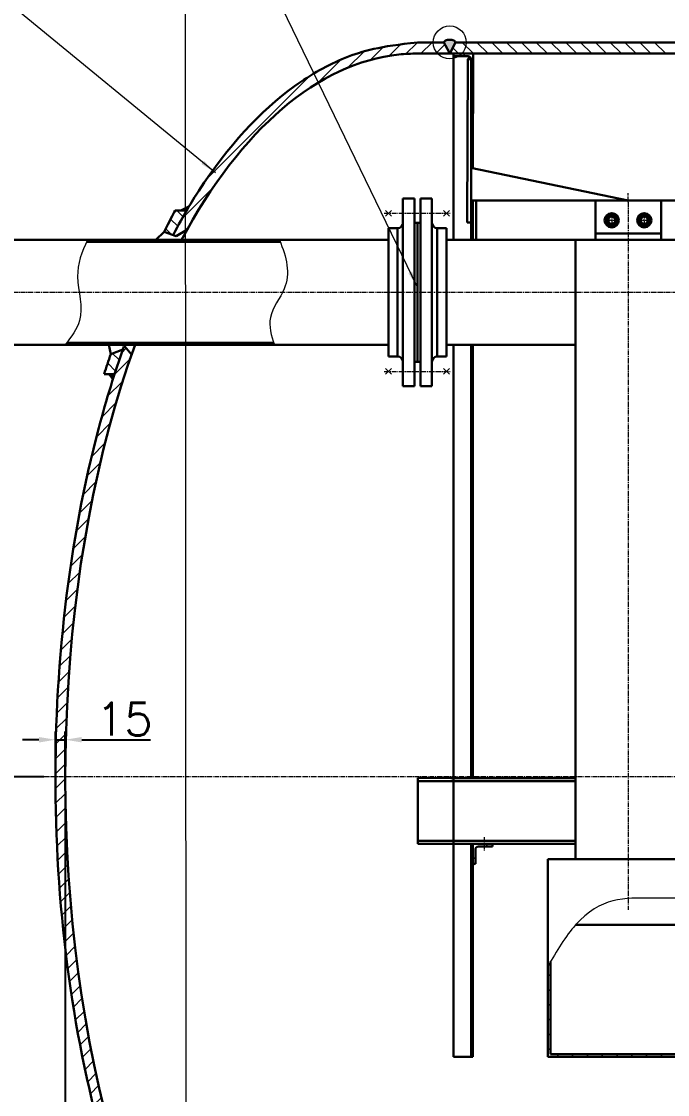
# Model space of a CAD drawing. Header units: millimetres. Extents: x 0 to 6120, y 0 to 841.
# Drawn here: x 106.8 to 204.8, y 588.6 to 751.5 of the extents above; entities that cross this region are included whole.
import ezdxf

# ---------------------------------------------------------------- set-up
doc = ezdxf.new("R2010")
doc.units = ezdxf.units.MM
doc.header["$PDSIZE"] = -5
doc.linetypes.add('CENTER2', pattern=[1.125, 0.75, -0.125, 0.125, -0.125])
for name, color, linetype, lineweight in [('尺寸线', 3, 'Continuous', 15), ('文字层', 7, 'Continuous', 15), ('粗实线', 7, 'Continuous', 30), ('细实线', 7, 'Continuous', 15), ('细点划线', 1, 'CENTER2', 18)]:
    doc.layers.add(name, color=color, linetype=linetype, lineweight=lineweight)
doc.styles.get("Standard").update_dxf_attribs({"font": 'txt.shx', "bigfont": 'gbcbig.shx'})
doc.dimstyles.new('ISO-25$0', dxfattribs={"dimtxt": 5, "dimasz": 2.5, "dimexe": 1.25, "dimexo": 0, "dimtad": 1, "dimdec": 0, "dimdsep": 46, "dimtxsty": 'Standard', "dimcen": 2.5, "dimdle": 5, "dimadec": 0, "dimazin": 0, "dimtfac": 1, "dimtdec": 0, "dimtmove": 0, "dimatfit": 2, "dimfxl": 0, "dimtolj": 1, "dimarcsym": 0})
pattern_1 = [(45, (0, 0), (-1.122532015133644, 1.122532015133644), [])]
pattern_2 = [(315, (0, 0), (1.122532015133644, 1.122532015133644), [])]

# ---------------------------------------------------------------- blocks, each defined once
blk = doc.blocks.new('*X331')
at = {"layer": '细实线'}
for p, q in [((173.6323548508043, 748.306658686706), (175.3323557008043, 746.606657836706)), ((175.8774188810715, 748.306658686706), (177.5774197310716, 746.606657836706)), ((178.1224829113389, 748.306658686706), (179.822483761339, 746.606657836706)), ((180.3675469416062, 748.306658686706), (182.0675477916062, 746.606657836706)), ((182.6126109718735, 748.306658686706), (184.3126118218735, 746.606657836706)), ((184.8576750021408, 748.306658686706), (186.5576758521408, 746.606657836706)), ((187.1027390324081, 748.306658686706), (188.8027398824081, 746.606657836706)), ((189.3478030626754, 748.306658686706), (191.0478039126754, 746.606657836706)), ((191.5928670929427, 748.306658686706), (193.2928679429427, 746.606657836706)), ((193.83793112321, 748.306658686706), (195.53793197321, 746.606657836706)), ((196.0829951534773, 748.306658686706), (197.7829960034773, 746.606657836706)), ((198.3280591837446, 748.306658686706), (200.0280600337446, 746.606657836706)), ((200.5731232140118, 748.306658686706), (202.2731240640119, 746.606657836706)), ((202.8181872442791, 748.306658686706), (204.5181880942792, 746.606657836706)), ((172.2003764284437, 747.4935730788009), (173.0872916705387, 746.606657836706))]:
    blk.add_line(p, q, dxfattribs=at)
blk = doc.blocks.new('*X333')
at = {"layer": '尺寸线'}
for points in [[(94.79804684748615, 784.8926507673108), (94.79804684748615, 784.0593174339775), (92.29804684748615, 784.4759841006442)], [(1008.743210738946, 784.8926507673108), (1008.743210738946, 784.0593174339775), (1011.243210738946, 784.4759841006442)]]:
    blk.add_hatch(color=0, dxfattribs=at).paths.add_polyline_path(points, flags=0)
at = {"layer": '尺寸线', "color": 0, "lineweight": -2}
for p, q in [((92.29804684748615, 710.356639711706), (92.29804684748615, 785.7259841006442)), ((1011.243210738946, 636.8066029367059), (1011.243210738946, 785.7259841006442)), ((94.79804684748615, 784.4759841006442), (1008.743210738946, 784.4759841006442))]:
    blk.add_line(p, q, dxfattribs=at)
at = {"layer": '尺寸线', "color": 0, "insert": (546.9795807323876, 787.6009841006442), "char_height": 5, "width": 65.00000000000023, "attachment_point": 5}
blk.add_mtext('13000', dxfattribs=at)
blk = doc.blocks.new('*X343')
at = {"layer": '尺寸线'}
for points in [[(88.30015270421855, 707.8566397117061), (89.13348603755189, 707.8566397117061), (88.71681937088522, 710.3566397117061)], [(88.30015270421853, 639.3066029367059), (89.13348603755188, 639.3066029367059), (88.7168193708852, 636.8066029367059)]]:
    blk.add_hatch(color=0, dxfattribs=at).paths.add_polyline_path(points, flags=0)
at = {"layer": '尺寸线', "color": 0, "lineweight": -2}
for p, q in [((92.29804684748615, 710.3566397117061), (87.46681937088522, 710.3566397117061)), ((88.71681937088522, 707.8566397117061), (88.7168193708852, 639.3066029367059)), ((110.1432144817227, 636.8066029367059), (87.4668193708852, 636.8066029367059))]:
    blk.add_line(p, q, dxfattribs=at)
at = {"layer": '尺寸线', "color": 0, "insert": (85.5918193708851, 676.2260279180077), "char_height": 5, "width": 50.71428571428578, "attachment_point": 5, "rotation": 90}
blk.add_mtext('1400', dxfattribs=at)
blk = doc.blocks.new('*X348')
at = {"layer": '文字层', "linetype": 'Continuous'}
blk.add_hatch(color=0, dxfattribs=at).paths.add_polyline_path([(166.8405098876131, 711.1472747948316), (165.4716807498382, 713.2624492655499), (166.0344569007158, 713.5343095311339)], flags=0)
at = {"layer": '文字层', "color": 0, "linetype": 'Continuous'}
for p, q in [((126.104157229287, 795.4753309769181), (119.104157229287, 795.4753309769181)), ((166.8405098876131, 711.1472747948316), (126.104157229287, 795.4753309769181))]:
    blk.add_line(p, q, dxfattribs=at)
at = {"layer": '文字层', "color": 0}
blk.add_line((119.104157229287, 795.4753309769181), (119.104157229287, 795.4753309769181), dxfattribs=at)
blk = doc.blocks.new('*X349')
at = {"layer": '文字层', "linetype": 'Continuous'}
blk.add_hatch(color=0, dxfattribs=at).paths.add_polyline_path([(136.1901756034483, 728.4956788279763), (134.0609645287093, 729.8425702301349), (134.4580212146172, 730.3252409130812)], flags=0)
at = {"layer": '文字层', "color": 0, "linetype": 'Continuous'}
for p, q in [((85.16894714301498, 770.4669868009229), (74.66894714301498, 770.4669868009229)), ((136.1901756034483, 728.4956788279763), (85.16894714301498, 770.4669868009229))]:
    blk.add_line(p, q, dxfattribs=at)
at = {"layer": '文字层', "color": 0}
blk.add_line((74.66894714301498, 770.4669868009229), (74.66894714301498, 770.4669868009229), dxfattribs=at)
blk = doc.blocks.new('*X350')
at = {"layer": '尺寸线'}
for points in [[(109.4122730976021, 642.8469123079725), (109.4122730976021, 642.0135789746392), (111.9122730976021, 642.4302456413059)], [(115.9121715047263, 642.8469123079725), (115.9121715047263, 642.0135789746392), (113.4121715047263, 642.4302456413059)]]:
    blk.add_hatch(color=0, dxfattribs=at).paths.add_polyline_path(points, flags=0)
at = {"layer": '尺寸线', "color": 0, "lineweight": -2}
for p, q in [((111.9122730976021, 636.8066029367059), (111.9122730976021, 643.6802456413059)), ((113.4121715047263, 636.8066029367985), (113.4121715047263, 643.6802456413059)), ((109.4122730976021, 642.4302456413059), (106.9122730976021, 642.4302456413059)), ((111.9122730976021, 642.4302456413059), (113.4121715047263, 642.4302456413059)), ((115.9121715047263, 642.4302456413059), (126.328838171393, 642.4302456413059))]:
    blk.add_line(p, q, dxfattribs=at)
at = {"layer": '尺寸线', "color": 0, "insert": (122.3705048380596, 645.5552456413059), "char_height": 5, "width": 22.14285714285714, "attachment_point": 5}
blk.add_mtext('15', dxfattribs=at)
blk = doc.blocks.new('*X359')
at = {"layer": '尺寸线'}
for points in [[(115.9121715047263, 483.1350500023695), (115.9121715047263, 482.3017166690361), (113.4121715047263, 482.7183833357028)], [(169.3427910389442, 483.1350500023695), (169.3427910389442, 482.3017166690361), (171.8427910389442, 482.7183833357028)]]:
    blk.add_hatch(color=0, dxfattribs=at).paths.add_polyline_path(points, flags=0)
at = {"layer": '尺寸线', "color": 0, "lineweight": -2}
for p, q in [((113.4121715047264, 636.8066029367059), (113.4121715047263, 481.4683833357028)), ((171.8427910389442, 524.906546986706), (171.8427910389442, 481.4683833357028)), ((115.9121715047263, 482.7183833357028), (169.3427910389442, 482.7183833357028))]:
    blk.add_line(p, q, dxfattribs=at)
at = {"layer": '尺寸线', "color": 0, "insert": (144.2997407123744, 485.8433833357028), "char_height": 5, "width": 38.5714285714285, "attachment_point": 5}
blk.add_mtext('900', dxfattribs=at)

msp = doc.modelspace()

# ---------------------------------------------------------------- hatches: boundary and pattern name
at = {"layer": '粗实线'}
h = msp.add_hatch(color=256, dxfattribs=at)
edge = h.paths.add_edge_path(flags=0)
edge.add_ellipse((171.7427909889443, 748.306658686706), major_axis=(-0.8808510162529959, 1.078731377579925e-16), ratio=0.4541065317736889, start_angle=180, end_angle=360)
edge.add_line((170.8619399726913, 748.3066586867058), (171.642790938944, 746.806657936706))
edge.add_line((171.642790938944, 746.806657936706), (171.642790938944, 746.606657836706))
edge.add_line((171.642790938944, 746.606657836706), (171.8427910389441, 746.6066578367058))
edge.add_line((171.8427910389441, 746.6066578367058), (171.8427910389441, 746.8066579367057))
edge.add_line((171.8427910389441, 746.8066579367057), (172.6236420051973, 748.3066586867062))
h = msp.add_hatch(color=256, dxfattribs=at)
edge = h.paths.add_edge_path(flags=0)
edge.add_line((174.833456970038, 746.0989494023577), (174.4913327229258, 745.7566574117061))
edge.add_line((174.4913327229258, 745.7566574117061), (174.991333256211, 745.756657411706))
edge.add_arc((174.5413330461747, 745.756657418608), 0.4500002100362225, 359.9999987925636, 409.5214010876594)
at = {"layer": '细实线'}
h = msp.add_hatch(dxfattribs=at)
h.set_pattern_fill('ANSI31', color=256, scale=0.5, style=0)
h.set_pattern_definition(pattern_1)
edge = h.paths.add_edge_path(flags=0)
edge.add_ellipse((166.842788538944, 636.606602836706), major_axis=(6.735560763089137e-15, 110.0000549999999), ratio=0.5000000000000001, start_angle=0.05051747748614589, end_angle=1.464865266643391)
edge.add_line((166.745802021798, 746.6064868114856), (166.7450910476059, 748.2963295398531))
edge.add_spline(control_points=[(166.7450910476064, 748.2963295398532), (161.1513760743478, 747.7026355970822), (158.4931466895787, 747.0241107644971), (153.2656440294031, 744.9071996594346), (150.6968038920297, 743.4651344955881), (142.9573737106225, 737.8763592994678), (138.0544159912761, 732.4989458817257), (133.1772183152034, 725.0402446329125), (132.690463591588, 724.269100664635), (132.1584975784972, 723.3714462673892)], knot_values=[0, 0, 0, 0, 10.19100081524997, 10.19100081524997, 20.44115171094987, 20.44115171094987, 42.03666669045434, 42.03666669045434, 44.46673125747152, 44.46673125747152, 44.46673125747152, 44.46673125747152], weights=[1, 1, 1, 1, 1, 1, 1, 1, 1, 1], degree=3, periodic=0)
edge.add_spline(control_points=[(132.1584975784972, 723.3714462673892), (132.044646552305, 723.1793308468973), (131.9287246552396, 722.9814207064236), (131.8102244820234, 722.776639711695)], knot_values=[0, 0, 0, 0, 0.6892700949169388, 0.6892700949169388, 0.6892700949169388, 0.6892700949169388], weights=[1, 1, 1, 1], degree=3, periodic=0)
edge.add_spline(control_points=[(131.8102244820234, 722.776639711695), (131.2179274139621, 721.7530869228639), (130.5612177760077, 720.5578809231122), (129.7767353340987, 719.0566436867049)], knot_values=[0, 0, 0, 0, 4.23983627066572, 4.23983627066572, 4.23983627066572, 4.23983627066572], weights=[1, 1, 1, 1], degree=3, periodic=0)
edge.add_line((129.7767353340987, 719.056643686705), (130.2228389978425, 718.8942752317053))
edge.add_line((130.2228389978425, 718.8942752317053), (131.8646765499698, 719.8421905843917))
edge.add_ellipse((166.8012228948201, 636.6065190692527), major_axis=(-0.05542087302204303, 109.9999677422328), ratio=0.4853551486428468, start_angle=1.414332388602785, end_angle=22.74040938063262)
h = msp.add_hatch(dxfattribs=at)
h.set_pattern_fill('ANSI31', color=256, scale=0.5, style=0)
h.set_pattern_definition(pattern_1)
h.paths.add_polyline_path([(170.8619399726913, 748.3066586867061), (166.842788538944, 748.3066586867059), (166.842788538944, 746.606657836706), (171.642790938944, 746.606657836706), (171.642790938944, 746.806657936706)], flags=0)
h = msp.add_hatch(dxfattribs=at)
h.set_pattern_fill('ANSI31', color=256, scale=0.5, style=0)
h.set_pattern_definition(pattern_1)
edge = h.paths.add_edge_path(flags=0)
edge.add_line((174.9913307066586, 745.7551426207324), (174.9840984301213, 743.606656336706))
edge.add_line((174.9840984301213, 743.606656336706), (175.284100279832, 743.606656336706))
edge.add_line((175.284100279832, 743.606656336706), (175.2913740883412, 745.7674804884391))
edge.add_line((175.2913740883412, 745.7674804884391), (175.2913740883414, 746.606657836706))
edge.add_line((175.2913740883414, 746.606657836706), (172.2913895853565, 746.606657836706))
edge.add_line((172.2913895853565, 746.606657836706), (172.2913895853567, 746.206657636706))
edge.add_line((172.2913895853567, 746.206657636706), (174.5413330312108, 746.206657636706))
edge.add_arc((174.5413329805265, 745.7566573611922), 0.4500002755139576, -0.19286299147171349, 89.99999999998562, ccw=False)
h = msp.add_hatch(dxfattribs=at)
h.set_pattern_fill('ANSI31', color=256, scale=0.5, angle=270, style=0)
h.set_pattern_definition(pattern_2)
edge = h.paths.add_edge_path(flags=0)
edge.add_spline(control_points=[(129.7767353340987, 719.0566436867049), (130.5612177760077, 720.5578809231122), (131.2179274139621, 721.7530869228639), (131.8102244820234, 722.776639711695)], knot_values=[0, 0, 0, 0, 4.239836270665671, 4.239836270665671, 4.239836270665671, 4.239836270665671], weights=[1, 1, 1, 1], degree=3, periodic=0)
edge.add_line((131.8102244820298, 722.7766397117059), (130.083788358324, 722.776639711706))
edge.add_spline(control_points=[(130.0837883583235, 722.7766397117055), (129.7104927925195, 722.1080400502401), (129.2548754564091, 721.2437738185063), (128.4356657741746, 719.5447530885974)], knot_values=[0, 0, 0, 0, 3.62840576797393, 3.62840576797393, 3.62840576797393, 3.62840576797393], weights=[1, 1, 1, 1], degree=3, periodic=0)
edge.add_line((128.4356657741748, 719.5447530885978), (129.7767353340987, 719.056643686705))
h = msp.add_hatch(color=256, dxfattribs=at)
edge = h.paths.add_edge_path(flags=0)
edge.add_spline(control_points=[(131.8102244820234, 722.776639711695), (131.9287246552396, 722.9814207064236), (132.044646552305, 723.1793308468973), (132.1584975784972, 723.3714462673892)], knot_values=[0, 0, 0, 0, 0.6892700949169388, 0.6892700949169388, 0.6892700949169388, 0.6892700949169388], weights=[1, 1, 1, 1], degree=3, periodic=0)
edge.add_line((132.1584975784972, 723.371446267389), (130.9470064201655, 722.7766397117059))
edge.add_line((130.9470064201655, 722.7766397117059), (131.8102244820298, 722.7766397117058))
h = msp.add_hatch(dxfattribs=at)
h.set_pattern_fill('ANSI31', color=256, scale=0.5, angle=270, style=0)
h.set_pattern_definition(pattern_2)
edge = h.paths.add_edge_path(flags=0)
edge.add_spline(control_points=[(146.0247688411955, 718.0066436867062), (145.9834232407811, 718.1065417471574), (145.941230600368, 718.2065442048893), (145.8982507432715, 718.3066436867061)], knot_values=[0, 0, 0, 0, 0.3255892470432442, 0.3255892470432442, 0.3255892470432442, 0.3255892470432442], weights=[1, 1, 1, 1], degree=3, periodic=0)
edge.add_line((145.8982507432718, 718.3066436867061), (128.0761526383972, 718.3066436867059))
edge.add_line((128.0761526383972, 718.3066436867059), (116.8043729664755, 718.3066436867057))
edge.add_spline(control_points=[(116.8043729664705, 718.3066436866955), (116.7510642363761, 718.2068901794627), (116.6988288554169, 718.1068943104386), (116.6477217081824, 718.0066436867058)], knot_values=[0, 0, 0, 0, 0.3384422944074172, 0.3384422944074172, 0.3384422944074172, 0.3384422944074172], weights=[1, 1, 1, 1], degree=3, periodic=0)
edge.add_line((116.6477217081824, 718.0066436867062), (128.0761526383972, 718.0066436867061))
edge.add_line((128.0761526383972, 718.0066436867061), (146.0247688411955, 718.0066436867061))
h = msp.add_hatch(dxfattribs=at)
h.set_pattern_fill('ANSI31', color=256, scale=0.5, angle=270, style=0)
h.set_pattern_definition(pattern_2)
edge = h.paths.add_edge_path(flags=0)
edge.add_line((145.0444555970614, 702.7066357367061), (113.629019559972, 702.7066357367058))
edge.add_spline(control_points=[(113.6290195599636, 702.7066357366946), (113.5549961885154, 702.6068517364719), (113.4810460716415, 702.5068905802274), (113.4075476520429, 702.406635736706)], knot_values=[0, 0, 0, 0, 0.3728943325167784, 0.3728943325167784, 0.3728943325167784, 0.3728943325167784], weights=[1, 1, 1, 1], degree=3, periodic=0)
edge.add_line((113.4075476520429, 702.4066357367059), (145.1490868026556, 702.4066357367059))
edge.add_spline(control_points=[(145.1490868026558, 702.4066357367062), (145.113680027488, 702.5062718992478), (145.0787281501039, 702.6062962923544), (145.0444555970614, 702.706635736706)], knot_values=[0, 0, 0, 0, 0.3177246664237223, 0.3177246664237223, 0.3177246664237223, 0.3177246664237223], weights=[1, 1, 1, 1], degree=3, periodic=0)
h = msp.add_hatch(dxfattribs=at)
h.set_pattern_fill('ANSI31', color=256, scale=0.5, style=0)
h.set_pattern_definition(pattern_1)
edge = h.paths.add_edge_path(flags=0)
edge.add_ellipse((166.8012228948201, 636.6065190692527), major_axis=(-0.05542087302204303, 109.9999677422328), ratio=0.4853551486428468, start_angle=33.94395742964627, end_angle=89.7564089434738)
edge.add_line((123.4641332257002, 700.9221770464117), (122.4654238547287, 702.1123925272246))
edge.add_line((122.4654238547287, 702.1123925272245), (122.2930752835732, 702.1123925272243))
edge.add_spline(control_points=[(122.2930752835734, 702.1123925272245), (122.239219637207, 701.960748986453), (122.1855530851103, 701.80882939508), (122.1320762088444, 701.6566357366942)], knot_values=[0, 0, 0, 0, 0.4833582244918911, 0.4833582244918911, 0.4833582244918911, 0.4833582244918911], weights=[1, 1, 1, 1], degree=3, periodic=0)
edge.add_spline(control_points=[(122.1320762088444, 701.6566357366942), (121.7024675950788, 700.4339819250208), (121.2851002348866, 699.193640441791), (120.8802756485425, 697.9366397117051)], knot_values=[0, 0, 0, 0, 3.92508152269115, 3.92508152269115, 3.92508152269115, 3.92508152269115], weights=[1, 1, 1, 1], degree=3, periodic=0)
edge.add_spline(control_points=[(120.8802756485425, 697.9366397117051), (120.8002981820139, 697.6883056499702), (120.7208102632994, 697.43932137338), (120.6418142173766, 697.1896948119637)], knot_values=[0, 0, 0, 0, 0.7840866407023084, 0.7840866407023084, 0.7840866407023084, 0.7840866407023084], weights=[1, 1, 1, 1], degree=3, periodic=0)
edge.add_spline(control_points=[(120.6418142173766, 697.1896948119637), (119.8813642455173, 694.7866819853448), (119.1664952254059, 692.3241497989403), (116.2244334388658, 681.2344265316935), (114.5058647884437, 672.0482214089868), (112.4165665730361, 654.1345995410063), (111.9170301047716, 645.4716343188708), (111.9122730976023, 636.8066029367059)], knot_values=[0, 0, 0, 0, 8.233231238049138, 8.233231238049138, 36.3042045773587, 36.3042045773587, 61.24231735645378, 61.24231735645378, 61.24231735645378, 61.24231735645378], weights=[1, 1, 1, 1, 1, 1, 1, 1], degree=3, periodic=0)
edge.add_line((111.9122730976021, 636.8066029367059), (113.4121715047263, 636.8066029367058))
h = msp.add_hatch(dxfattribs=at)
h.set_pattern_fill('ANSI31', color=256, scale=0.5, angle=270, style=0)
h.set_pattern_definition(pattern_2)
edge = h.paths.add_edge_path(flags=0)
edge.add_spline(control_points=[(120.8802756485425, 697.9366397117051), (121.2851002348866, 699.193640441791), (121.7024675950788, 700.4339819250208), (122.1320762088444, 701.6566357366942)], knot_values=[0, 0, 0, 0, 3.92508152269115, 3.92508152269115, 3.92508152269115, 3.92508152269115], weights=[1, 1, 1, 1], degree=3, periodic=0)
edge.add_line((122.1320762088485, 701.6566357367063), (120.3152287101789, 700.9953573269895))
edge.add_spline(control_points=[(120.3152287101789, 700.9953573269895), (119.9702508334497, 699.9868508085908), (119.6335198977208, 698.9671028049767), (119.3051803195658, 697.936639711705)], knot_values=[0, 0, 0, 0, 3.221232240799742, 3.221232240799742, 3.221232240799742, 3.221232240799742], weights=[1, 1, 1, 1], degree=3, periodic=0)
edge.add_line((119.305180319566, 697.936639711706), (120.8802756485429, 697.9366397117061))
h = msp.add_hatch(color=256, dxfattribs=at)
edge = h.paths.add_edge_path(flags=0)
edge.add_line((120.8802756485429, 697.936639711706), (120.0927279840521, 697.936639711706))
edge.add_line((120.0927279840521, 697.936639711706), (120.6418142173766, 697.1896948119638))
edge.add_spline(control_points=[(120.6418142173766, 697.1896948119637), (120.7208102632994, 697.43932137338), (120.8002981820139, 697.6883056499702), (120.8802756485425, 697.9366397117051)], knot_values=[0, 0, 0, 0, 0.7840866407024167, 0.7840866407024167, 0.7840866407024167, 0.7840866407024167], weights=[1, 1, 1, 1], degree=3, periodic=0)
h = msp.add_hatch(dxfattribs=at)
h.set_pattern_fill('ANSI31', color=256, scale=0.5, style=0)
h.set_pattern_definition(pattern_1)
edge = h.paths.add_edge_path(flags=0)
edge.add_ellipse((166.8012228948201, 636.6065190692527), major_axis=(-0.05542087302204303, 109.9999677422328), ratio=0.4853551486428468, start_angle=89.7564089434738, end_angle=178.7307194969359)
edge.add_line((113.4121715047263, 636.8066029367059), (111.9122730976021, 636.806602936706))
edge.add_spline(control_points=[(111.9122730976023, 636.8066029367059), (111.9116754966419, 635.7180548452496), (111.9188863778836, 634.6294741461872), (112.0687070739648, 623.7913067397895), (112.8321719769542, 614.0774431747857), (115.5662257865372, 595.3828238860052), (117.5364745042343, 586.4036025536356), (122.5558551140989, 569.7895654422093), (125.6042454381331, 562.1559627065425), (132.589542341969, 548.7492704799962), (136.5254880175157, 542.9761750105107), (145.0609121140583, 533.6884908339081), (149.6633593358383, 530.1718778660903), (157.6704588567234, 526.4520243096555), (160.9642184806057, 525.5369274971182), (166.8390784580708, 524.9071489587272)], knot_values=[0, 0, 0, 0, 2.602818505375537, 2.602818505375537, 25.92452321171471, 25.92452321171471, 49.24622791805389, 49.24622791805389, 72.56793262439307, 72.56793262439307, 95.88963733073224, 95.88963733073224, 119.2113420370714, 119.2113420370714, 134.7790276261717, 134.7790276261717, 134.7790276261717, 134.7790276261717], weights=[1, 1, 1, 1, 1, 1, 1, 1, 1, 1, 1, 1, 1, 1, 1, 1], degree=3, periodic=0)
edge.add_line((166.8390784580708, 524.907148958727), (166.8383634631327, 526.6065481927293))
edge.add_ellipse((166.842788538944, 636.606602836706), major_axis=(-2.020668228926742e-14, -110.000055), ratio=0.5, start_angle=358.7394974438011, end_angle=359.9976951087098)
h = msp.add_hatch(dxfattribs=at)
h.set_pattern_fill('ANSI31', color=256, scale=0.5, style=0)
h.set_pattern_definition(pattern_1)
edge = h.paths.add_edge_path(flags=0)
edge.add_line((176.0896361642885, 626.206597636706), (176.9938923643999, 626.206597636706))
edge.add_line((176.9938923643999, 626.206597636706), (176.9938923643999, 626.606597836706))
edge.add_line((176.9938923643999, 626.606597836706), (175.2356896160188, 626.6065978367059))
edge.add_line((175.2356896160188, 626.6065978367059), (175.235689616019, 623.6065963367059))
edge.add_line((175.235689616019, 623.6065963367059), (175.6396361642883, 623.6065963367058))
edge.add_line((175.6396361642883, 623.6065963367058), (175.6396361642883, 625.7565976367059))
edge.add_arc((176.0896361669715, 625.7565976340228), 0.4500000026832254, 90.0000003416331, 180, ccw=False)
h.paths.add_polyline_path([(178.2457727827104, 626.5964992302185), (178.2457727827104, 626.606597836706), (176.9938923643999, 626.606597836706), (176.9938923643999, 626.206597636706), (178.2444602883429, 626.206597636706)], flags=0)
msp.add_hatch(color=256, dxfattribs=at).paths.add_polyline_path([(175.4356908491595, 623.6065963367059), (175.2356896160188, 623.6065963367058), (175.2350140940018, 623.4059195815482)], flags=0)
h = msp.add_hatch(dxfattribs=at)
h.set_pattern_fill('ANSI31', color=256, scale=0.50000025, style=0)
h.set_pattern_definition([(45, (0, 0), (-1.122532576399652, 1.122532576399652), [])])
edge = h.paths.add_edge_path(flags=0)
edge.add_line((222.8428165389441, 594.706581886706), (187.0427986389441, 594.706581886706))
edge.add_line((187.0427986389443, 594.706581886706), (187.0427986389441, 608.766944857287))
edge.add_spline(control_points=[(187.0427986389441, 608.7669448572864), (186.9070332785971, 608.5303245212434), (186.7736062362669, 608.2939853510192), (186.6427984389443, 608.058838032947)], knot_values=[0, 0, 0, 0, 0.8132804653570561, 0.8132804653570561, 0.8132804653570561, 0.8132804653570561], weights=[1, 1, 1, 1], degree=3, periodic=0)
edge.add_line((186.6427984389443, 608.058838032947), (186.6427984389443, 594.3065816867061))
edge.add_line((186.6427984389443, 594.306581686706), (222.8428165389444, 594.306581686706))
edge.add_line((222.8428165389441, 594.306581686706), (222.8428165389441, 594.706581886706))

# ---------------------------------------------------------------- linework, layer by layer
at = {"layer": '粗实线'}
for p, q in [((170.8619399726913, 748.306658686706), (166.842788538944, 748.306658686706)), ((171.642790938944, 746.806657936706), (170.8619399726913, 748.306658686706)), ((171.8427910389439, 746.8066579367056), (172.6236420051973, 748.3066586867062)), ((846.1966029206778, 748.306658686706), (172.6236420051969, 748.306658686706)), ((171.8427910389441, 746.606657836706), (166.842788538944, 746.606657836706)), ((171.642790938944, 746.606657836706), (171.642790938944, 746.806657936706)), ((171.8427910389441, 746.606657836706), (171.8427910389441, 746.806657936706)), ((846.3931283139441, 746.606657836706), (171.8427910389441, 746.606657836706)), ((172.2913895853565, 745.7775790949256), (172.2913895853565, 746.606657836706)), ((172.2913895853565, 746.606657836706), (172.2913895853565, 718.3066436867059)), ((174.5413330312108, 746.206657636706), (172.2913895853565, 746.2066576367059)), ((175.2913740883414, 745.7674804884346), (175.2913740883414, 746.606657836706)), ((174.4079310439724, 720.9805910698421), (174.4913332894946, 745.7568257218143)), ((174.833456970038, 746.0989494023577), (174.4911649793864, 745.756657411706)), ((174.9913358057777, 745.756657411706), (174.4913327229258, 745.756657411706)), ((174.9913307066586, 718.3066436867059), (174.9913307066586, 745.7581722026902)), ((174.9913307066586, 718.3066436867059), (174.9913307066586, 745.7581722026902)), ((175.2356896160188, 729.2253413158247), (175.2913740883414, 745.7674804884346)), ((174.9840984301213, 743.606656336706), (175.2841002798323, 743.606656336706)), ((174.9358980342818, 729.2878054452988), (198.8425701626825, 724.3066466867059)), ((166.392788313944, 724.606646836706), (164.642787438944, 724.606646836706)), ((164.642787438944, 720.9066449867059), (164.642787438944, 724.606646836706)), ((166.392788313944, 696.1066325867059), (166.392788313944, 724.606646836706)), ((167.2927887639441, 724.606646836706), (169.0427896389442, 724.606646836706)), ((167.2927887639441, 724.606646836706), (167.2927887639441, 696.1066325867059)), ((167.2927887639441, 724.606646836706), (169.0427896389442, 724.606646836706)), ((169.0427896389442, 720.9066449867059), (169.0427896389442, 724.606646836706)), ((169.0427896389442, 720.9066449867059), (169.0427896389442, 724.606646836706)), ((174.9913307066586, 724.3066466867059), (270.6943513132712, 724.3066466867059)), ((175.2356896160188, 724.3066466867059), (175.2356896160188, 718.3066436867059)), ((175.7505499222038, 722.3066456867059), (175.7505499222038, 724.3066466867059)), ((193.8428020389442, 722.3066456867059), (193.8428020389442, 724.3066466867059)), ((203.8428070389443, 722.3066456867059), (203.8428070389443, 724.3066466867059)), ((131.8102244820075, 722.7766397117059), (130.083788358324, 722.7766397117059)), ((130.9470064201655, 722.7766397117059), (132.1635984473185, 723.373950644077)), ((175.7505499222038, 722.3066456867059), (175.7505499222038, 718.3066436867059)), ((193.8428020389442, 722.3066456867059), (193.8428020389442, 718.306643686706)), ((203.8428070389443, 722.3066456867059), (203.8428070389443, 718.306643686706)), ((164.642787438944, 720.9066449867059), (164.6427874389442, 699.806634436706)), ((166.842788538944, 720.9066449867059), (166.392788313944, 720.9066449867059)), ((166.842788538944, 720.9066449867059), (166.842788538944, 699.806634436706)), ((166.842788538944, 720.9066449867059), (167.2927887639441, 720.9066449867059)), ((166.842788538944, 720.9066449867059), (166.842788538944, 699.806634436706)), ((166.842788538944, 720.9066449867059), (166.842788538944, 699.806634436706)), ((166.842788538944, 720.9066449867059), (167.2927887639441, 720.9066449867059)), ((166.842788538944, 720.9066449867059), (166.842788538944, 699.806634436706)), ((166.842788538944, 699.806634436706), (166.842788538944, 720.9066449867059)), ((166.842788538944, 699.806634436706), (166.842788538944, 720.9066449867059)), ((169.0427896389438, 720.9066449867059), (169.0427896389442, 696.1066325867059)), ((174.4079310439724, 720.9805910698421), (174.9079341268246, 720.9805910698421)), ((128.4356657741712, 719.5447530885992), (127.1666617799544, 718.3066436867061)), ((128.4356657741712, 719.5447530885992), (130.2228389978422, 718.8942752317054)), ((131.8646765499698, 719.8421905843918), (130.2228389978422, 718.8942752317053)), ((162.4427863389442, 700.6066348367059), (162.4427863389442, 720.1066445867059)), ((163.8427870389442, 720.1066445867059), (162.4427863389442, 720.1066445867059)), ((163.8427870389442, 720.1066445867058), (163.8427870389444, 700.6066348367059)), ((169.842790038944, 700.606634836706), (169.842790038944, 720.1066445867059)), ((169.842790038944, 720.1066445867059), (171.2427907389442, 720.1066445867059)), ((169.842790038944, 720.1066445867059), (171.2427907389442, 720.1066445867059)), ((169.842790038944, 700.606634836706), (169.842790038944, 720.1066445867059)), ((171.2427907389442, 720.1066445867059), (171.2427907389442, 700.6066348367059)), ((171.2427907389442, 720.1066445867059), (171.2427907389442, 700.6066348367059)), ((203.8428070389443, 719.306644186706), (193.8428020389442, 719.306644186706)), ((96.69804904748617, 718.3066436867059), (128.0761526383972, 718.306643686706)), ((116.6477217081824, 718.0066436867061), (128.0761526383972, 718.0066436867061)), ((162.4427863389442, 718.306643686706), (128.0761526383972, 718.3066436867059)), ((146.0247688411951, 718.0066436867061), (128.0761526383972, 718.006643686706)), ((171.2427907389442, 718.3066436867059), (186.842798538944, 718.306643686706)), ((186.842798538944, 718.306643686706), (190.8428005389444, 718.306643686706)), ((190.8428005389444, 702.4066357367059), (190.8428005389444, 718.306643686706)), ((254.8428325389443, 718.306643686706), (190.8428005389444, 718.306643686706)), ((96.69804904748617, 702.406635736706), (146.842778538944, 702.406635736706)), ((113.629019559959, 702.706635736706), (145.0444555970616, 702.706635736706)), ((120.0107496436867, 702.406635736706), (120.3152287101791, 700.9953573269895)), ((162.442786338944, 702.4066357367059), (146.842778538944, 702.406635736706)), ((171.2427907389442, 702.4066357367059), (190.8428005389444, 702.4066357367059)), ((172.2913895853565, 702.4066357367059), (172.2913895853565, 594.306581686706)), ((174.9913307066586, 636.6066028367061), (174.9913307066586, 702.406635736706)), ((175.2356896160188, 636.606602836706), (175.2356896160188, 702.4066357367059)), ((190.8428005389444, 702.4066357367059), (190.8428005389444, 624.306596686706)), ((120.3152287101791, 700.9953573269895), (122.1320762088301, 701.6566357366995)), ((122.2930752835732, 702.1123925272245), (122.4654238547287, 702.1123925272245)), ((122.4561815582872, 702.1234070672124), (123.4641332257002, 700.9221770464118)), ((163.8427870389442, 700.6066348367059), (162.4427863389442, 700.6066348367059)), ((169.842790038944, 700.6066348367059), (171.2427907389442, 700.6066348367059)), ((169.842790038944, 700.6066348367059), (171.2427907389442, 700.6066348367059)), ((164.642787438944, 699.806634436706), (164.642787438944, 696.1066325867059)), ((166.842788538944, 699.806634436706), (166.392788313944, 699.806634436706)), ((166.842788538944, 699.806634436706), (167.2927887639441, 699.806634436706)), ((166.842788538944, 699.806634436706), (167.2927887639441, 699.806634436706)), ((120.8802756485384, 697.936639711706), (119.3051803195663, 697.936639711706)), ((120.0927279840523, 697.936639711706), (120.6418142173766, 697.1896948119639)), ((166.392788313944, 696.1066325867059), (164.642787438944, 696.1066325867059)), ((167.2927887639441, 696.1066325867059), (169.0427896389442, 696.1066325867059)), ((166.9239219388726, 636.6234338475243), (166.8902601079535, 626.6235421606378)), ((171.9238961105139, 636.1566026117059), (166.9223504824388, 636.1566026117059)), ((171.9238961105139, 636.606602836706), (166.9239219388726, 636.6234338475243)), ((190.8428005389442, 636.606602836706), (171.9238961105139, 636.606602836706)), ((190.8428005389442, 636.1566026117059), (171.9238961105139, 636.1566026117059)), ((171.9238961105139, 626.606597836706), (166.8902601079535, 626.6235421606378)), ((171.9238961105139, 627.0565980617059), (166.8917748903448, 627.0735372865477)), ((190.8428005389442, 627.0565980617059), (171.9238961105139, 627.0565980617059)), ((190.8428005389442, 626.606597836706), (171.9238961105139, 626.606597836706)), ((174.9913307066586, 594.306581686706), (174.9913307066586, 626.606597836706)), ((174.9913307066586, 626.6065978367061), (174.9913307066586, 594.306581686706)), ((175.2356896160188, 594.306581686706), (175.2356896160188, 626.606597836706)), ((175.6396361642885, 625.7565976367059), (175.6396361642885, 623.6065963367059)), ((178.2444602883429, 626.206597636706), (176.0896361642885, 626.206597636706)), ((178.2444602883429, 626.206597636706), (178.2457727827102, 626.5964992302149)), ((190.8428005389442, 624.306596686706), (186.6427984389443, 624.306596686706)), ((186.6427984389443, 624.306596686706), (186.6427984389443, 594.306581686706)), ((190.8428005389442, 624.306596686706), (206.8428085389444, 624.306596686706)), ((175.4356908491595, 623.6065963367059), (175.2350140940018, 623.4059195815482)), ((175.6356920823002, 623.6065963367059), (175.2356896160188, 623.6065963367059)), ((206.8428085389442, 614.306591686706), (190.8428005389444, 614.306591686706)), ((187.0427986389441, 608.7669448572864), (187.0427986389441, 594.706581886706)), ((258.6179264381815, 594.706581886706), (187.0427986389443, 594.706581886706)), ((172.2913895853565, 594.306581686706), (175.2356896160188, 594.306581686706)), ((259.0179266381815, 594.306581686706), (186.6427984389443, 594.306581686706))]:
    msp.add_line(p, q, dxfattribs=at)
for points in [[(196.3222461363655, 722.186145626456), (195.5605764129023, 721.7463954065811), (195.5605764129023, 720.866894966831), (196.3222461363655, 720.427144746956), (197.0839158598287, 720.8668949668308), (197.0839158598287, 721.746395406581)], [(201.2609981325809, 722.186145626456), (200.4993284091179, 721.7463954065811), (200.4993284091179, 720.866894966831), (201.2609981325809, 720.427144746956), (202.0226678560441, 720.8668949668308), (202.0226678560441, 721.746395406581)]]:
    msp.add_lwpolyline(points, close=True, dxfattribs=at)
for centre, radius in [((196.3222461363655, 721.306645186706), 1.079500539750053), ((196.3222461363655, 721.306645186706), 0.550000275), ((201.2609981325809, 721.306645186706), 1.079500539750053), ((201.2609981325809, 721.306645186706), 0.550000275)]:
    msp.add_circle(centre, radius, dxfattribs=at)
for centre, radius, start, end in [((174.5413330312108, 745.756657411706), 0.4500002249999933, 359.8071305552443, 90), ((163.8427870389442, 720.9066449867058), 0.8000004000000445, 270, 359.9999999999918), ((169.842790038944, 720.9066449867059), 0.8000003999999876, 180, 270), ((169.842790038944, 720.9066449867059), 0.8000003999999876, 180, 270), ((163.8427870389444, 699.806634436706), 0.8000003999999876, 0, 90), ((169.842790038944, 699.8066344367061), 0.8000004000000445, 90, 180), ((169.842790038944, 699.8066344367061), 0.8000004000000445, 90, 180), ((176.0896361642881, 625.756597636706), 0.4500000000000455, 90, 179.9999999999711)]:
    msp.add_arc(centre, radius, start, end, dxfattribs=at)
for centre, major_axis, ratio, start_param, end_param in [((171.7427909889443, 748.306658686706), (-0.8808510162529959, 1.078731377579925e-16), 0.4541065317736889, 3.141592653589793, 6.283185307179586), ((166.8012228948201, 636.6065190692527), (-0.05542087302204303, 109.9999677422328), 0.4853551486428468, 0.0508256857980273, 0.7334155738952969), ((166.842788538944, 636.606602836706), (6.735560763089137e-15, 110.0000549999999), 0.5000000000000001, 0, 0.05110006388232222), ((166.8012228948201, 636.6065190692527), (-0.05542087302204303, 109.9999677422328), 0.4853551486428468, 0.9293199587672308, 3.095973736220774)]:
    msp.add_ellipse(centre, major_axis=major_axis, ratio=ratio, start_param=start_param, end_param=end_param, dxfattribs=at)
for points, knots in [([(166.842788538944, 748.306658686706), (161.1822353428602, 747.7104994186642), (158.5082733912086, 747.0302364204259), (153.2656440294031, 744.9071996594346), (150.6968038920297, 743.4651344955881), (142.9573737106225, 737.8763592994678), (138.0544159912761, 732.4989458817257), (132.5439407393621, 724.0717728670571), (131.4515153294278, 722.2616129217838), (129.7767353340987, 719.0566436867049)], [0, 0, 0, 0, 1611.528501913557, 1611.528501913557, 3223.057003827115, 3223.057003827115, 6618.30340137747, 6618.30340137747, 7490.820090727408, 7490.820090727408, 7490.820090727408, 7490.820090727408]), ([(122.2930752835734, 702.1123925272245), (120.8982743086626, 698.1849945146107), (119.6303086998541, 694.0724349990621), (116.2244334388658, 681.2344265316935), (114.5058647884437, 672.0482214089868), (112.2930881194939, 653.0758965232739), (111.7991496356758, 643.2913405684278), (112.0687070739648, 623.7913067397895), (112.8321719769542, 614.0774431747857), (115.5662257865372, 595.3828238860052), (117.5364745042343, 586.4036025536356), (122.5558551140989, 569.7895654422093), (125.6042454381331, 562.1559627065425), (132.589542341969, 548.7492704799962), (136.5254880175157, 542.9761750105107), (145.0609121140583, 533.6884908339081), (149.6633593358383, 530.1718778660903), (157.671133528562, 526.4517108777526), (160.9656050690091, 525.5365422913274), (166.8427885389442, 524.9067513168302)], [0, 0, 0, 0, 785.9313803043727, 785.9313803043727, 2366.683578257515, 2366.683578257515, 3947.435776210657, 3947.435776210657, 5528.187974163799, 5528.187974163799, 7108.940172116942, 7108.940172116942, 8689.692370070085, 8689.692370070085, 10270.44456802323, 10270.44456802323, 11851.19676597637, 11851.19676597637, 12906.60130494648, 12906.60130494648, 12906.60130494648, 12906.60130494648])]:
    msp.add_open_spline(points, degree=3, knots=knots, dxfattribs=at)
for points in [[(130.0837883583235, 722.7766397117055), (129.7104927925195, 722.1080400502401), (129.2548754564091, 721.2437738185063), (128.4356657741746, 719.5447530885974)], [(120.3152287101789, 700.9953573269895), (119.9702508334497, 699.9868508085908), (119.6335198977208, 698.9671028049767), (119.3051803195658, 697.936639711705)]]:
    msp.add_open_spline(points, degree=3, dxfattribs=at)
at = {"layer": '细实线'}
for p, q in [((131.6051119702645, 753.769048601261), (131.7051120202643, 516.08903255327)), ((162.8861024777461, 721.9133235729038), (161.9994702001422, 722.7999558505079)), ((162.8861024777461, 722.7999558505079), (161.9994702001422, 721.9133235729038)), ((171.6861068777462, 722.7999558505079), (170.7994746001423, 721.9133235729038)), ((171.6861068777462, 721.9133235729038), (170.7994746001423, 722.7999558505079)), ((162.8861024777461, 698.7999558505079), (161.9994702001422, 697.9133235729038)), ((162.8861024777461, 697.9133235729038), (161.9994702001422, 698.7999558505079)), ((171.6861068777462, 697.9133235729038), (170.7994746001423, 698.7999558505079)), ((171.6861068777462, 698.7999558505079), (170.7994746001423, 697.9133235729038)), ((178.2457727827102, 626.5964992302149), (178.2457727827102, 626.606597836706))]:
    msp.add_line(p, q, dxfattribs=at)
msp.add_circle((171.7427909889443, 748.306658686706), 2.5, dxfattribs=at)
for centre, end in [((196.3222461363655, 721.306645186706), 1.302754546150259e-11), ((201.2609981325809, 721.306645186706), 1.302754546150185e-11)]:
    msp.add_arc(centre, 0.500000249999971, 90, end, dxfattribs=at)
for points, knots in [([(116.8043729664705, 718.3066436866955), (115.8663220165399, 716.5513238347098), (114.5762641577185, 712.6528971527412), (116.6892688401153, 706.5518583216585), (114.28573369776, 703.6045173384739), (113.4075476520429, 702.406635736706)], [0, 0, 0, 0, 1903.624807252213, 4054.460908694529, 5442.361387903826, 5442.361387903826, 5442.361387903826, 5442.361387903826]), ([(145.8982507432715, 718.3066436867061), (147.0049116306222, 715.7292460671046), (147.9540322092535, 711.6502465443239), (143.8000985846179, 706.8808591341894), (144.6625812400644, 703.7756829623459), (145.1490868026558, 702.4066357367062)], [0, 0, 0, 0, 2473.285482706661, 4014.42027581673, 5351.20598197799, 5351.20598197799, 5351.20598197799, 5351.20598197799]), ([(259.0179266381813, 620.7935474380392), (256.1267795666049, 620.1564790010922), (243.0670977479444, 617.6579222849361), (236.0553801332853, 621.1901499129814), (218.7961340714633, 618.6621262406642), (204.1204659760351, 618.1808053630598), (193.1631184738321, 618.647076883412), (187.8865059989107, 610.2945954050444), (186.6427984389443, 608.058838032947)], [0, 0, 0, 0, 677.4661608016895, 2575.045875214274, 4243.514033628278, 6503.163314422806, 7980.681585725511, 8556.913376814422, 8556.913376814422, 8556.913376814422, 8556.913376814422])]:
    msp.add_open_spline(points, degree=3, knots=knots, dxfattribs=at)
for p in [(196.2264681798629, 721.306645186706), (196.2264681798629, 721.306645186706), (196.3005906589269, 721.3066451868629), (196.3005906589269, 721.3066451868629), (201.1652201760783, 721.306645186706), (201.1652201760783, 721.306645186706), (201.2393426551423, 721.3066451868629), (201.2393426551423, 721.3066451868629)]:
    msp.add_point(p, dxfattribs=at)
at = {"layer": '细点划线'}
for p, q in [((198.8428045389444, 724.0516141270284), (198.8415670440559, 725.3981732304821)), ((198.8428045389444, 724.0516141270284), (198.8428045389444, 616.5813949271515)), ((161.8158426430314, 722.3566397117058), (171.869734434857, 722.3566397117058)), ((196.3222461363655, 722.3066456867059), (196.3222461363655, 720.306644686706)), ((201.2609981325809, 722.3066456867059), (201.2609981325809, 720.306644686706)), ((195.3222456363656, 721.306645186706), (197.3222466363657, 721.306645186706)), ((200.2609976325812, 721.306645186706), (202.260998632581, 721.306645186706)), ((258.1212427538298, 710.356639711706), (86.2817874461457, 710.3566397117058)), ((161.8158426430314, 698.3566397117058), (171.869734434857, 698.3566397117058)), ((887.1520559397932, 636.8066029367058), (81.718099496896, 636.8066029367059)), ((176.9938923643999, 627.6327731129466), (176.9938923643999, 625.560004199745))]:
    msp.add_line(p, q, dxfattribs=at)

# ---------------------------------------------------------------- block references
at = {"layer": '文字层', "color": 0}
for name in ['*X348', '*X349']:
    msp.add_blockref(name, (0, 0), dxfattribs=at)
at = {"layer": '细实线'}
msp.add_blockref('*X331', (0, 0), dxfattribs=at)

# ---------------------------------------------------------------- dimensions: what is measured, and where the dimension line sits
at = {"layer": '尺寸线'}
for base, p1, p2, text, picture, middle in [((1011.243210738946, 784.4759841006442), (92.29804684748615, 710.356639711706), (1011.243210738946, 636.8066029367059), '13000', '*X333', (546.9795807323876, 784.4759841006442)), ((113.4121715047263, 642.4302456413059), (111.9122730976021, 636.8066029367059), (113.4121715047263, 636.8066029367985), '15', '*X350', (122.3705048380596, 642.4302456413059)), ((171.8427910389442, 482.7183833357028), (113.4121715047264, 636.8066029367059), (171.8427910389442, 524.906546986706), '900', '*X359', (144.2997407123744, 482.7183833357028))]:
    dim = msp.add_linear_dim(base=base, p1=p1, p2=p2, text=text, dimstyle='ISO-25$0', override={"dimsah": 1}, dxfattribs=at)
    dim.commit()
    dim.dimension.update_dxf_attribs({"geometry": picture, "text_midpoint": middle, "dimtype": 160})
dim = msp.add_linear_dim(base=(88.7168193708852, 636.8066029367059), p1=(92.29804684748615, 710.3566397117061), p2=(110.1432144817227, 636.8066029367059), angle=90, text='1400', dimstyle='ISO-25$0', override={"dimsah": 1}, dxfattribs=at)
dim.commit()
dim.dimension.update_dxf_attribs({"geometry": '*X343', "text_midpoint": (88.7168193708852, 676.2260279180077), "dimtype": 160})

doc.saveas('drawing.dxf')
